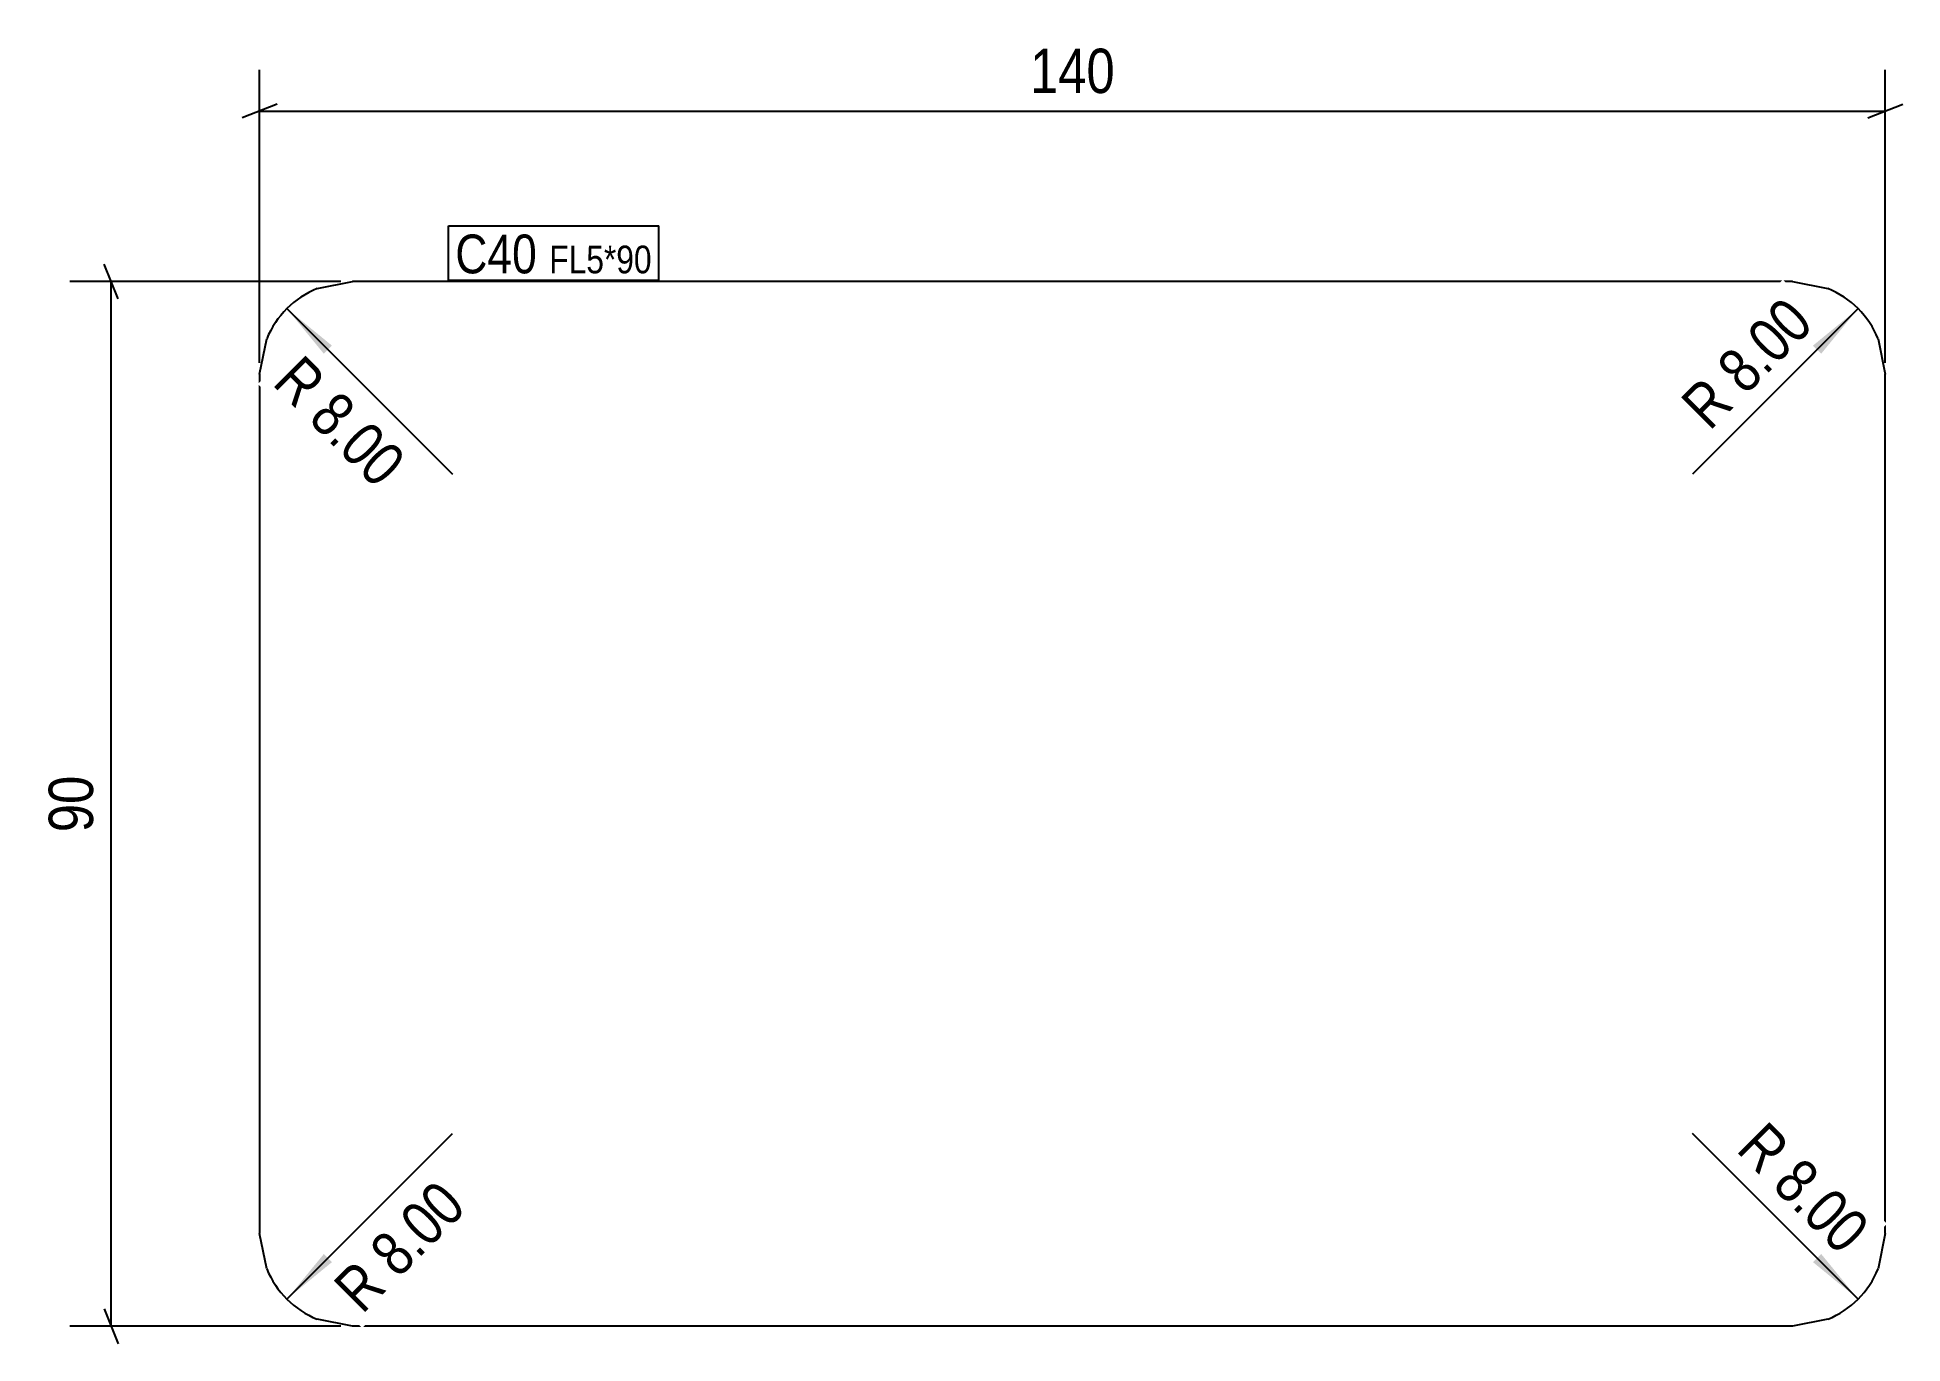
# Model space of a CAD drawing. Header units: millimetres. Extents: x 2 to 163, y 3 to 116.
import ezdxf

# ---------------------------------------------------------------- set-up
doc = ezdxf.new("R2010")
doc.units = ezdxf.units.MM
for name, color, linetype in [('MÅLSÆTNING', 7, 'Continuous'), ('STÅL', 7, 'Continuous'), ('TEKST', 7, 'Continuous')]:
    doc.layers.add(name, color=color, linetype=linetype)
doc.styles.add('Arial Narrow', font='ARIALN.TTF', dxfattribs={"height": 0.2})

msp = doc.modelspace()

# ---------------------------------------------------------------- hatches: boundary and pattern name
at = {"layer": 'MÅLSÆTNING', "linetype": 'Continuous'}
for points in [[(26.88, 88.27), (23.69, 92.16), (27.58, 88.97)], [(155.12, 88.97), (159.01, 92.16), (155.83, 88.27)], [(27.58, 10.03), (23.69, 6.84), (26.88, 10.73)], [(155.83, 10.73), (159.01, 6.84), (155.12, 10.03)]]:
    msp.add_hatch(color=7, dxfattribs=at).paths.add_polyline_path(points)

# ---------------------------------------------------------------- linework, layer by layer
at = {"layer": 'MÅLSÆTNING', "color": 7, "linetype": 'Continuous'}
for p, q in [((161.35, 87.5), (161.35, 112.73)), ((22.85, 109.78), (19.85, 108.58)), ((159.85, 108.58), (162.85, 109.78)), ((21.35, 109.18), (161.35, 109.18)), ((9.15, 93), (7.95, 96)), ((28.35, 94.5), (5, 94.5)), ((8.55, 4.5), (8.55, 94.5)), ((23.69, 92.16), (37.96, 77.89)), ((159.01, 92.16), (144.74, 77.89)), ((23.69, 6.84), (37.96, 21.11)), ((159.01, 6.84), (144.74, 21.11)), ((7.95, 6), (9.15, 3))]:
    msp.add_line(p, q, dxfattribs=at)
for centre, start, end in [((29.35, 86.5), 112.5, 157.5), ((153.35, 86.5), 22.5, 67.5), ((29.35, 12.5), 202.5, 247.5), ((153.35, 12.5), 292.5, 337.5)]:
    msp.add_arc(centre, 8, start, end, dxfattribs=at)
at = {"layer": 'STÅL', "color": 2, "linetype": 'Continuous'}
for p, q in [((26.29, 93.89), (29.35, 94.5)), ((153.35, 94.5), (29.35, 94.5)), ((153.35, 94.5), (156.41, 93.89)), ((21.35, 86.5), (21.96, 89.56)), ((160.74, 89.56), (161.35, 86.5)), ((21.35, 86.5), (21.35, 12.5)), ((161.35, 12.5), (161.35, 86.5)), ((21.96, 9.44), (21.35, 12.5)), ((161.35, 12.5), (160.74, 9.44)), ((29.35, 4.5), (26.29, 5.11)), ((156.41, 5.11), (153.35, 4.5)), ((153.35, 4.5), (29.35, 4.5))]:
    msp.add_line(p, q, dxfattribs=at)
for centre, start, end in [((29.35, 86.5), 112.5, 157.5), ((153.35, 86.5), 22.5, 67.5), ((29.35, 12.5), 202.5, 247.5), ((153.35, 12.5), 292.5, 337.5)]:
    msp.add_arc(centre, 8, start, end, dxfattribs=at)

# ---------------------------------------------------------------- next in the draw order: wipeouts: each hides what was drawn before it
at = {"color": 0}
for points, layer in [([(95.81, 109.93), (95.81, 115.53), (86.89, 115.53), (86.89, 109.93)], 'MÅLSÆTNING'), ([(156.48, 90.69), (152.52, 94.65), (142.25, 84.38), (146.21, 80.42)], 'MÅLSÆTNING'), ([(31.47, 75.4), (35.43, 79.36), (25.16, 89.63), (21.2, 85.67)], 'MÅLSÆTNING'), ([(7.8, 52.74), (2.2, 52.74), (2.2, 46.26), (7.8, 46.26)], 'MÅLSÆTNING'), ([(157.54, 9.37), (161.5, 13.33), (151.23, 23.6), (147.28, 19.64)], 'MÅLSÆTNING'), ([(40.45, 14.62), (36.49, 18.58), (26.22, 8.31), (30.18, 4.35)], 'MÅLSÆTNING'), ([(45.24, 95.2), (45.24, 98.7), (38.2, 98.7), (38.2, 95.2)], 'TEKST'), ([(55.12, 95.2), (55.12, 97.7), (46.29, 97.7), (46.29, 95.2)], 'TEKST')]:
    msp.add_wipeout(points, dxfattribs=at).dxf.layer = layer

# ---------------------------------------------------------------- next in the draw order: linework, layer by layer
at = {"layer": 'MÅLSÆTNING', "color": 7, "linetype": 'Continuous'}
for p, q in [((21.35, 87.5), (21.35, 112.73)), ((28.35, 4.5), (5, 4.5))]:
    msp.add_line(p, q, dxfattribs=at)

# ---------------------------------------------------------------- next in the draw order: texts
at = {"layer": 'MÅLSÆTNING', "color": 3, "style": 'Arial Narrow'}
msp.add_text('140', height=3.818, dxfattribs=at).set_placement((87.69, 110.73))
for s, rotation, p in [('R 8.00', 45.0001, (146.21, 81.56)), ('R 8.00', -45.0001, (22.34, 85.67)), ('90', 90.0002, (7, 47.06)), ('R 8.00', -45.0001, (148.41, 19.64)), ('R 8.00', 45.0001, (30.18, 5.48))]:
    msp.add_text(s, height=3.818, rotation=rotation, dxfattribs=at).set_placement(p)

# ---------------------------------------------------------------- next in the draw order: wipeouts: each hides what was drawn before it
at = {"color": 0}
for points in [[(45.24, 95.2), (45.24, 98.7), (38.2, 98.7), (38.2, 95.2)], [(55.12, 95.2), (55.12, 97.7), (46.29, 97.7), (46.29, 95.2)]]:
    msp.add_wipeout(points, dxfattribs=at).dxf.layer = 'TEKST'

# ---------------------------------------------------------------- next in the draw order: linework, layer by layer
at = {"layer": 'TEKST', "color": 7, "linetype": 'Continuous'}
for p, q in [((37.6, 99.3), (55.72, 99.3)), ((37.6, 94.6), (37.6, 99.3)), ((55.72, 94.6), (55.72, 99.3)), ((37.6, 94.6), (55.72, 94.6))]:
    msp.add_line(p, q, dxfattribs=at)

# ---------------------------------------------------------------- next in the draw order: texts
at = {"layer": 'TEKST', "color": 3, "style": 'Arial Narrow'}
for s, height, p in [('C40', 3.34, (38.2, 95.2)), ('FL5*90', 2.386, (46.29, 95.2))]:
    msp.add_text(s, height=height, dxfattribs=at).set_placement(p)

doc.saveas('drawing.dxf')
